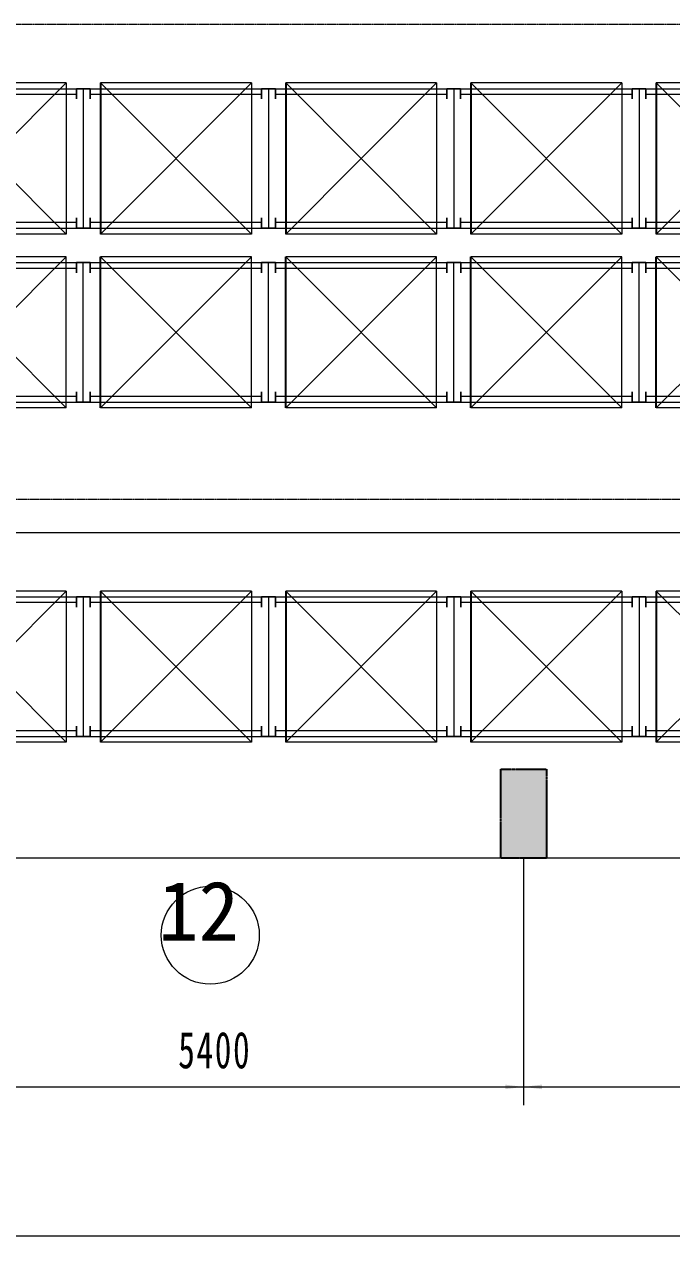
# Model space of a CAD drawing. Header units: millimetres. Extents: x -67280 to 67280, y -47520 to 47520.
# Drawn here: x 5799 to 11455, y -29434 to -18687 of the extents above; entities that cross this region are included whole.
import ezdxf

# ---------------------------------------------------------------- set-up
doc = ezdxf.new("R2010")
doc.units = ezdxf.units.MM
doc.linetypes.add('AD_LTYPE5 0 mm_1_1_1_1_1_1_1_1_1_1_1_1_1_1_1', pattern=[16, 13, -1, 1, -1])
doc.linetypes.add('点画线', pattern=[18, 12, -2, 2, -2])
doc.layers.get('0').update_dxf_attribs({"lineweight": 35})
for name, color, linetype, lineweight in [('ACADACAD05', 4, 'AD_LTYPE5 0 mm_1_1_1_1_1_1_1_1_1_1_1_1_1_1_1', 25), ('ACADloading', 57, 'Continuous', 18), ('ACADRackFrame', 5, 'Continuous', 18), ('ACAD细实线层', 3, 'Continuous', 18), ('中心线层', 1, '点画线', 18), ('尺寸线层', 4, 'Continuous', 18)]:
    doc.layers.add(name, color=color, linetype=linetype, lineweight=lineweight)
doc.styles.add('标准', font='', dxfattribs={"width": 0.667})
doc.styles.get('标准').set_extended_font_data('宋体')
doc.dimstyles.new('标准', dxfattribs={"dimscale": 160, "dimtxt": 2, "dimasz": 1, "dimexe": 1, "dimexo": 0, "dimgap": 1, "dimtad": 1, "dimdec": 1, "dimdsep": 46, "dimtxsty": '标准', "dimblk": '_CAXARROW', "dimcen": 0, "dimdle": 2, "dimaunit": 1, "dimadec": 0, "dimazin": 2, "dimtfac": 0.707107, "dimtdec": 3, "dimtmove": 0, "dimatfit": 3, "dimfxl": 0, "dimfrac": 2, "dimtolj": 1, "dimarcsym": 0})

# ---------------------------------------------------------------- blocks, each defined once
blk = doc.blocks.new('*X4')
at = {"layer": '尺寸线层', "linetype": 'Continuous', "lineweight": 18}
for points in [[(-55838, -29274), (-55678, -29294), (-55678, -29254)], [(22162, -29274), (22002, -29294), (22002, -29254)]]:
    blk.add_hatch(color=0, dxfattribs=at).paths.add_polyline_path(points, flags=0)
at = {"layer": '尺寸线层', "color": 0}
for p, q in [((-55838, -25972), (-55838, -29434)), ((22162, -25972), (22162, -29434))]:
    blk.add_line(p, q, dxfattribs=at)
at = {"layer": '尺寸线层', "color": 0, "linetype": 'Continuous', "lineweight": 18}
blk.add_line((22162, -29274), (-55838, -29274), dxfattribs=at)
at = {"layer": '尺寸线层', "color": 0, "insert": (-16838, -28954), "char_height": 320, "width": 1570.44, "attachment_point": 5, "line_spacing_factor": 1.15057, "style": '标准'}
blk.add_mtext('\\T1.1;78200', dxfattribs=at)
blk = doc.blocks.new('_CAXARROW')
blk.add_hatch(color=0).paths.add_polyline_path([(0, 0), (-1, 0.125), (-1, -0.125)], flags=0)
blk = doc.blocks.new('*X122')
at = {"layer": 'ACADloading', "color": 3, "linetype": 'Continuous', "lineweight": 18}
for p, q in [((1530, 0), (210, 0)), ((210, 0), (210, -1320)), ((210, 0), (210, -1320)), ((210, 0), (210, -1320)), ((210, 0), (210, -1320)), ((210, -1320), (210, 0)), ((210, -1320), (210, 0)), ((210, -1320), (210, 0)), ((210, -1320), (1530, 0)), ((1530, -1320), (210, 0)), ((1530, 0), (1530, -1320)), ((210, -820), (210, -1280)), ((210, -820), (210, -1280)), ((1530, -1320), (210, -1320)), ((1490, -1320), (250, -1320))]:
    blk.add_line(p, q, dxfattribs=at)
at = {"layer": 'ACADloading', "color": 3, "linetype": 'Continuous', "lineweight": 25}
blk.add_line((210, 0), (210, -1320), dxfattribs=at)
at = {"layer": 'ACADloading', "linetype": 'Continuous', "lineweight": 18}
for p, q in [((1530, 0), (250, 0)), ((1530, 0), (250, 0)), ((1530, 0), (250, 0)), ((1490, -1320), (250, -1320)), ((1490, -1320), (250, -1320))]:
    blk.add_line(p, q, dxfattribs=at)
at = {"layer": 'ACADloading', "color": 5, "linetype": 'Continuous', "lineweight": 18}
blk.add_line((1530, 0), (1530, -1320), dxfattribs=at)
blk.add_line((1530, 0), (1530, -1320), dxfattribs=at)
blk.add_line((1530, 0), (1530, -1320), dxfattribs=at)
blk.add_line((1530, 0), (1530, -1320), dxfattribs=at)
blk.add_line((1530, 0), (1530, -1320), dxfattribs=at)
blk.add_line((1530, 0), (1530, -1320), dxfattribs=at)
at = {"layer": 'ACADRackFrame', "linetype": 'Continuous', "lineweight": 18}
for p, q in [((120, -50), (1620, -50)), ((1620, -100), (120, -100)), ((1620, -1220), (120, -1220)), ((120, -1270), (1620, -1270))]:
    blk.add_line(p, q, dxfattribs=at)
for points in [[(120, -140), (120, -50), (0, -50), (0, -140)], [(60, -50), (60, -1270)], [(1620, -140), (1620, -50), (1740, -50), (1740, -140)], [(1680, -50), (1680, -1270)], [(120, -1180), (120, -1270), (0, -1270), (0, -1180)], [(1620, -1180), (1620, -1270), (1740, -1270), (1740, -1180)]]:
    blk.add_lwpolyline(points, dxfattribs=at)
blk = doc.blocks.new('*X149')
at = {"layer": 'ACADloading', "color": 3, "linetype": 'Continuous', "lineweight": 18}
for p, q in [((1530, 0), (210, 0)), ((210, 0), (210, -1320)), ((210, 0), (210, -1320)), ((210, 0), (210, -1320)), ((210, 0), (210, -1320)), ((210, -1320), (210, 0)), ((210, -1320), (210, 0)), ((210, -1320), (210, 0)), ((210, -1320), (1530, 0)), ((1530, -1320), (210, 0)), ((1530, 0), (1530, -1320)), ((210, -820), (210, -1280)), ((210, -820), (210, -1280)), ((1530, -1320), (210, -1320)), ((1490, -1320), (250, -1320))]:
    blk.add_line(p, q, dxfattribs=at)
at = {"layer": 'ACADloading', "color": 3, "linetype": 'Continuous', "lineweight": 25}
blk.add_line((210, 0), (210, -1320), dxfattribs=at)
at = {"layer": 'ACADloading', "linetype": 'Continuous', "lineweight": 18}
for p, q in [((1530, 0), (250, 0)), ((1530, 0), (250, 0)), ((1530, 0), (250, 0)), ((1490, -1320), (250, -1320)), ((1490, -1320), (250, -1320))]:
    blk.add_line(p, q, dxfattribs=at)
at = {"layer": 'ACADloading', "color": 5, "linetype": 'Continuous', "lineweight": 18}
blk.add_line((1530, 0), (1530, -1320), dxfattribs=at)
blk.add_line((1530, 0), (1530, -1320), dxfattribs=at)
blk.add_line((1530, 0), (1530, -1320), dxfattribs=at)
blk.add_line((1530, 0), (1530, -1320), dxfattribs=at)
blk.add_line((1530, 0), (1530, -1320), dxfattribs=at)
blk.add_line((1530, 0), (1530, -1320), dxfattribs=at)
at = {"layer": 'ACADRackFrame', "linetype": 'Continuous', "lineweight": 18}
for p, q in [((120, -50), (1620, -50)), ((1620, -100), (120, -100)), ((1620, -1220), (120, -1220)), ((120, -1270), (1620, -1270))]:
    blk.add_line(p, q, dxfattribs=at)
for points in [[(120, -140), (120, -50), (0, -50), (0, -140)], [(60, -50), (60, -1270)], [(1620, -140), (1620, -50), (1740, -50), (1740, -140)], [(1680, -50), (1680, -1270)], [(120, -1180), (120, -1270), (0, -1270), (0, -1180)], [(1620, -1180), (1620, -1270), (1740, -1270), (1740, -1180)]]:
    blk.add_lwpolyline(points, dxfattribs=at)
blk = doc.blocks.new('*X150')
at = {"layer": 'ACADloading', "color": 3, "linetype": 'Continuous', "lineweight": 18}
for p, q in [((1530, 0), (210, 0)), ((210, 0), (210, -1320)), ((210, 0), (210, -1320)), ((210, 0), (210, -1320)), ((210, 0), (210, -1320)), ((210, -1320), (210, 0)), ((210, -1320), (210, 0)), ((210, -1320), (210, 0)), ((210, -1320), (1530, 0)), ((1530, -1320), (210, 0)), ((1530, 0), (1530, -1320)), ((210, -820), (210, -1280)), ((210, -820), (210, -1280)), ((1530, -1320), (210, -1320)), ((1490, -1320), (250, -1320))]:
    blk.add_line(p, q, dxfattribs=at)
at = {"layer": 'ACADloading', "color": 3, "linetype": 'Continuous', "lineweight": 25}
blk.add_line((210, 0), (210, -1320), dxfattribs=at)
at = {"layer": 'ACADloading', "linetype": 'Continuous', "lineweight": 18}
for p, q in [((1530, 0), (250, 0)), ((1530, 0), (250, 0)), ((1530, 0), (250, 0)), ((1490, -1320), (250, -1320)), ((1490, -1320), (250, -1320))]:
    blk.add_line(p, q, dxfattribs=at)
at = {"layer": 'ACADloading', "color": 5, "linetype": 'Continuous', "lineweight": 18}
blk.add_line((1530, 0), (1530, -1320), dxfattribs=at)
blk.add_line((1530, 0), (1530, -1320), dxfattribs=at)
blk.add_line((1530, 0), (1530, -1320), dxfattribs=at)
blk.add_line((1530, 0), (1530, -1320), dxfattribs=at)
blk.add_line((1530, 0), (1530, -1320), dxfattribs=at)
blk.add_line((1530, 0), (1530, -1320), dxfattribs=at)
at = {"layer": 'ACADRackFrame', "linetype": 'Continuous', "lineweight": 18}
for p, q in [((120, -50), (1620, -50)), ((1620, -100), (120, -100)), ((1620, -1220), (120, -1220)), ((120, -1270), (1620, -1270))]:
    blk.add_line(p, q, dxfattribs=at)
for points in [[(120, -140), (120, -50), (0, -50), (0, -140)], [(60, -50), (60, -1270)], [(1620, -140), (1620, -50), (1740, -50), (1740, -140)], [(1680, -50), (1680, -1270)], [(120, -1180), (120, -1270), (0, -1270), (0, -1180)], [(1620, -1180), (1620, -1270), (1740, -1270), (1740, -1180)]]:
    blk.add_lwpolyline(points, dxfattribs=at)
blk = doc.blocks.new('*X151')
at = {"layer": 'ACADloading', "color": 3, "linetype": 'Continuous', "lineweight": 18}
for p, q in [((1530, 0), (210, 0)), ((210, 0), (210, -1320)), ((210, 0), (210, -1320)), ((210, 0), (210, -1320)), ((210, 0), (210, -1320)), ((210, -1320), (210, 0)), ((210, -1320), (210, 0)), ((210, -1320), (210, 0)), ((210, -1320), (1530, 0)), ((1530, -1320), (210, 0)), ((1530, 0), (1530, -1320)), ((210, -820), (210, -1280)), ((210, -820), (210, -1280)), ((1530, -1320), (210, -1320)), ((1490, -1320), (250, -1320))]:
    blk.add_line(p, q, dxfattribs=at)
at = {"layer": 'ACADloading', "color": 3, "linetype": 'Continuous', "lineweight": 25}
blk.add_line((210, 0), (210, -1320), dxfattribs=at)
at = {"layer": 'ACADloading', "linetype": 'Continuous', "lineweight": 18}
for p, q in [((1530, 0), (250, 0)), ((1530, 0), (250, 0)), ((1530, 0), (250, 0)), ((1490, -1320), (250, -1320)), ((1490, -1320), (250, -1320))]:
    blk.add_line(p, q, dxfattribs=at)
at = {"layer": 'ACADloading', "color": 5, "linetype": 'Continuous', "lineweight": 18}
blk.add_line((1530, 0), (1530, -1320), dxfattribs=at)
blk.add_line((1530, 0), (1530, -1320), dxfattribs=at)
blk.add_line((1530, 0), (1530, -1320), dxfattribs=at)
blk.add_line((1530, 0), (1530, -1320), dxfattribs=at)
blk.add_line((1530, 0), (1530, -1320), dxfattribs=at)
blk.add_line((1530, 0), (1530, -1320), dxfattribs=at)
at = {"layer": 'ACADRackFrame', "linetype": 'Continuous', "lineweight": 18}
for p, q in [((120, -50), (1620, -50)), ((1620, -100), (120, -100)), ((1620, -1220), (120, -1220)), ((120, -1270), (1620, -1270))]:
    blk.add_line(p, q, dxfattribs=at)
for points in [[(120, -140), (120, -50), (0, -50), (0, -140)], [(60, -50), (60, -1270)], [(1620, -140), (1620, -50), (1740, -50), (1740, -140)], [(1680, -50), (1680, -1270)], [(120, -1180), (120, -1270), (0, -1270), (0, -1180)], [(1620, -1180), (1620, -1270), (1740, -1270), (1740, -1180)]]:
    blk.add_lwpolyline(points, dxfattribs=at)
blk = doc.blocks.new('*X152')
at = {"layer": 'ACADloading', "color": 3, "linetype": 'Continuous', "lineweight": 18}
for p, q in [((1530, 0), (210, 0)), ((210, 0), (210, -1320)), ((210, 0), (210, -1320)), ((210, 0), (210, -1320)), ((210, 0), (210, -1320)), ((210, -1320), (210, 0)), ((210, -1320), (210, 0)), ((210, -1320), (210, 0)), ((210, -1320), (1530, 0)), ((1530, -1320), (210, 0)), ((1530, 0), (1530, -1320)), ((210, -820), (210, -1280)), ((210, -820), (210, -1280)), ((1530, -1320), (210, -1320)), ((1490, -1320), (250, -1320))]:
    blk.add_line(p, q, dxfattribs=at)
at = {"layer": 'ACADloading', "color": 3, "linetype": 'Continuous', "lineweight": 25}
blk.add_line((210, 0), (210, -1320), dxfattribs=at)
at = {"layer": 'ACADloading', "linetype": 'Continuous', "lineweight": 18}
for p, q in [((1530, 0), (250, 0)), ((1530, 0), (250, 0)), ((1530, 0), (250, 0)), ((1490, -1320), (250, -1320)), ((1490, -1320), (250, -1320))]:
    blk.add_line(p, q, dxfattribs=at)
at = {"layer": 'ACADloading', "color": 5, "linetype": 'Continuous', "lineweight": 18}
blk.add_line((1530, 0), (1530, -1320), dxfattribs=at)
blk.add_line((1530, 0), (1530, -1320), dxfattribs=at)
blk.add_line((1530, 0), (1530, -1320), dxfattribs=at)
blk.add_line((1530, 0), (1530, -1320), dxfattribs=at)
blk.add_line((1530, 0), (1530, -1320), dxfattribs=at)
blk.add_line((1530, 0), (1530, -1320), dxfattribs=at)
at = {"layer": 'ACADRackFrame', "linetype": 'Continuous', "lineweight": 18}
for p, q in [((120, -50), (1620, -50)), ((1620, -100), (120, -100)), ((1620, -1220), (120, -1220)), ((120, -1270), (1620, -1270))]:
    blk.add_line(p, q, dxfattribs=at)
for points in [[(120, -140), (120, -50), (0, -50), (0, -140)], [(60, -50), (60, -1270)], [(1620, -140), (1620, -50), (1740, -50), (1740, -140)], [(1680, -50), (1680, -1270)], [(120, -1180), (120, -1270), (0, -1270), (0, -1180)], [(1620, -1180), (1620, -1270), (1740, -1270), (1740, -1180)]]:
    blk.add_lwpolyline(points, dxfattribs=at)
blk = doc.blocks.new('*X182')
at = {"layer": 'ACADloading', "color": 3, "linetype": 'Continuous', "lineweight": 18}
for p, q in [((210, 0), (210, 1320)), ((210, 0), (210, 1320)), ((210, 0), (210, 1320)), ((210, 0), (210, 1320)), ((210, 1320), (210, 0)), ((210, 1320), (210, 0)), ((1530, 1320), (210, 1320)), ((210, 1320), (210, 0)), ((210, 1320), (1530, 0)), ((1530, 1320), (210, 0)), ((1490, 1320), (250, 1320)), ((1530, 0), (1530, 1320)), ((210, 820), (210, 1280)), ((210, 820), (210, 1280)), ((1530, 0), (210, 0))]:
    blk.add_line(p, q, dxfattribs=at)
at = {"layer": 'ACADloading', "color": 3, "linetype": 'Continuous', "lineweight": 25}
blk.add_line((210, 0), (210, 1320), dxfattribs=at)
at = {"layer": 'ACADloading', "linetype": 'Continuous', "lineweight": 18}
for p, q in [((1490, 1320), (250, 1320)), ((1490, 1320), (250, 1320)), ((1530, 0), (250, 0)), ((1530, 0), (250, 0)), ((1530, 0), (250, 0))]:
    blk.add_line(p, q, dxfattribs=at)
at = {"layer": 'ACADloading', "color": 5, "linetype": 'Continuous', "lineweight": 18}
blk.add_line((1530, 0), (1530, 1320), dxfattribs=at)
blk.add_line((1530, 0), (1530, 1320), dxfattribs=at)
blk.add_line((1530, 0), (1530, 1320), dxfattribs=at)
blk.add_line((1530, 0), (1530, 1320), dxfattribs=at)
blk.add_line((1530, 0), (1530, 1320), dxfattribs=at)
blk.add_line((1530, 0), (1530, 1320), dxfattribs=at)
at = {"layer": 'ACADRackFrame', "linetype": 'Continuous', "lineweight": 18}
for p, q in [((120, 1270), (1620, 1270)), ((1620, 1220), (120, 1220)), ((1620, 100), (120, 100)), ((120, 50), (1620, 50))]:
    blk.add_line(p, q, dxfattribs=at)
for points in [[(120, 1180), (120, 1270), (0, 1270), (0, 1180)], [(60, 50), (60, 1270)], [(1620, 1180), (1620, 1270), (1740, 1270), (1740, 1180)], [(1680, 50), (1680, 1270)], [(120, 140), (120, 50), (0, 50), (0, 140)], [(1620, 140), (1620, 50), (1740, 50), (1740, 140)]]:
    blk.add_lwpolyline(points, dxfattribs=at)
blk = doc.blocks.new('*X185')
at = {"layer": 'ACADloading', "color": 3, "linetype": 'Continuous', "lineweight": 18}
for p, q in [((210, 0), (210, 1320)), ((210, 0), (210, 1320)), ((210, 0), (210, 1320)), ((210, 0), (210, 1320)), ((210, 1320), (210, 0)), ((210, 1320), (210, 0)), ((1530, 1320), (210, 1320)), ((210, 1320), (210, 0)), ((210, 1320), (1530, 0)), ((1530, 1320), (210, 0)), ((1490, 1320), (250, 1320)), ((1530, 0), (1530, 1320)), ((210, 820), (210, 1280)), ((210, 820), (210, 1280)), ((1530, 0), (210, 0))]:
    blk.add_line(p, q, dxfattribs=at)
at = {"layer": 'ACADloading', "color": 3, "linetype": 'Continuous', "lineweight": 25}
blk.add_line((210, 0), (210, 1320), dxfattribs=at)
at = {"layer": 'ACADloading', "linetype": 'Continuous', "lineweight": 18}
for p, q in [((1490, 1320), (250, 1320)), ((1490, 1320), (250, 1320)), ((1530, 0), (250, 0)), ((1530, 0), (250, 0)), ((1530, 0), (250, 0))]:
    blk.add_line(p, q, dxfattribs=at)
at = {"layer": 'ACADloading', "color": 5, "linetype": 'Continuous', "lineweight": 18}
blk.add_line((1530, 0), (1530, 1320), dxfattribs=at)
blk.add_line((1530, 0), (1530, 1320), dxfattribs=at)
blk.add_line((1530, 0), (1530, 1320), dxfattribs=at)
blk.add_line((1530, 0), (1530, 1320), dxfattribs=at)
blk.add_line((1530, 0), (1530, 1320), dxfattribs=at)
blk.add_line((1530, 0), (1530, 1320), dxfattribs=at)
at = {"layer": 'ACADRackFrame', "linetype": 'Continuous', "lineweight": 18}
for p, q in [((120, 1270), (1620, 1270)), ((1620, 1220), (120, 1220)), ((1620, 100), (120, 100)), ((120, 50), (1620, 50))]:
    blk.add_line(p, q, dxfattribs=at)
for points in [[(120, 1180), (120, 1270), (0, 1270), (0, 1180)], [(60, 50), (60, 1270)], [(1620, 1180), (1620, 1270), (1740, 1270), (1740, 1180)], [(1680, 50), (1680, 1270)], [(120, 140), (120, 50), (0, 50), (0, 140)], [(1620, 140), (1620, 50), (1740, 50), (1740, 140)]]:
    blk.add_lwpolyline(points, dxfattribs=at)
blk = doc.blocks.new('*X186')
at = {"layer": 'ACADloading', "color": 3, "linetype": 'Continuous', "lineweight": 18}
for p, q in [((210, 0), (210, 1320)), ((210, 0), (210, 1320)), ((210, 0), (210, 1320)), ((210, 0), (210, 1320)), ((210, 1320), (210, 0)), ((210, 1320), (210, 0)), ((1530, 1320), (210, 1320)), ((210, 1320), (210, 0)), ((210, 1320), (1530, 0)), ((1530, 1320), (210, 0)), ((1490, 1320), (250, 1320)), ((1530, 0), (1530, 1320)), ((210, 820), (210, 1280)), ((210, 820), (210, 1280)), ((1530, 0), (210, 0))]:
    blk.add_line(p, q, dxfattribs=at)
at = {"layer": 'ACADloading', "color": 3, "linetype": 'Continuous', "lineweight": 25}
blk.add_line((210, 0), (210, 1320), dxfattribs=at)
at = {"layer": 'ACADloading', "linetype": 'Continuous', "lineweight": 18}
for p, q in [((1490, 1320), (250, 1320)), ((1490, 1320), (250, 1320)), ((1530, 0), (250, 0)), ((1530, 0), (250, 0)), ((1530, 0), (250, 0))]:
    blk.add_line(p, q, dxfattribs=at)
at = {"layer": 'ACADloading', "color": 5, "linetype": 'Continuous', "lineweight": 18}
blk.add_line((1530, 0), (1530, 1320), dxfattribs=at)
blk.add_line((1530, 0), (1530, 1320), dxfattribs=at)
blk.add_line((1530, 0), (1530, 1320), dxfattribs=at)
blk.add_line((1530, 0), (1530, 1320), dxfattribs=at)
blk.add_line((1530, 0), (1530, 1320), dxfattribs=at)
blk.add_line((1530, 0), (1530, 1320), dxfattribs=at)
at = {"layer": 'ACADRackFrame', "linetype": 'Continuous', "lineweight": 18}
for p, q in [((120, 1270), (1620, 1270)), ((1620, 1220), (120, 1220)), ((1620, 100), (120, 100)), ((120, 50), (1620, 50))]:
    blk.add_line(p, q, dxfattribs=at)
for points in [[(120, 1180), (120, 1270), (0, 1270), (0, 1180)], [(60, 50), (60, 1270)], [(1620, 1180), (1620, 1270), (1740, 1270), (1740, 1180)], [(1680, 50), (1680, 1270)], [(120, 140), (120, 50), (0, 50), (0, 140)], [(1620, 140), (1620, 50), (1740, 50), (1740, 140)]]:
    blk.add_lwpolyline(points, dxfattribs=at)
blk = doc.blocks.new('*X187')
at = {"layer": 'ACADloading', "color": 3, "linetype": 'Continuous', "lineweight": 18}
for p, q in [((210, 0), (210, 1320)), ((210, 0), (210, 1320)), ((210, 0), (210, 1320)), ((210, 0), (210, 1320)), ((210, 1320), (210, 0)), ((210, 1320), (210, 0)), ((1530, 1320), (210, 1320)), ((210, 1320), (210, 0)), ((210, 1320), (1530, 0)), ((1530, 1320), (210, 0)), ((1490, 1320), (250, 1320)), ((1530, 0), (1530, 1320)), ((210, 820), (210, 1280)), ((210, 820), (210, 1280)), ((1530, 0), (210, 0))]:
    blk.add_line(p, q, dxfattribs=at)
at = {"layer": 'ACADloading', "color": 3, "linetype": 'Continuous', "lineweight": 25}
blk.add_line((210, 0), (210, 1320), dxfattribs=at)
at = {"layer": 'ACADloading', "linetype": 'Continuous', "lineweight": 18}
for p, q in [((1490, 1320), (250, 1320)), ((1490, 1320), (250, 1320)), ((1530, 0), (250, 0)), ((1530, 0), (250, 0)), ((1530, 0), (250, 0))]:
    blk.add_line(p, q, dxfattribs=at)
at = {"layer": 'ACADloading', "color": 5, "linetype": 'Continuous', "lineweight": 18}
blk.add_line((1530, 0), (1530, 1320), dxfattribs=at)
blk.add_line((1530, 0), (1530, 1320), dxfattribs=at)
blk.add_line((1530, 0), (1530, 1320), dxfattribs=at)
blk.add_line((1530, 0), (1530, 1320), dxfattribs=at)
blk.add_line((1530, 0), (1530, 1320), dxfattribs=at)
blk.add_line((1530, 0), (1530, 1320), dxfattribs=at)
at = {"layer": 'ACADRackFrame', "linetype": 'Continuous', "lineweight": 18}
for p, q in [((120, 1270), (1620, 1270)), ((1620, 1220), (120, 1220)), ((1620, 100), (120, 100)), ((120, 50), (1620, 50))]:
    blk.add_line(p, q, dxfattribs=at)
for points in [[(120, 1180), (120, 1270), (0, 1270), (0, 1180)], [(60, 50), (60, 1270)], [(1620, 1180), (1620, 1270), (1740, 1270), (1740, 1180)], [(1680, 50), (1680, 1270)], [(120, 140), (120, 50), (0, 50), (0, 140)], [(1620, 140), (1620, 50), (1740, 50), (1740, 140)]]:
    blk.add_lwpolyline(points, dxfattribs=at)
blk = doc.blocks.new('*X188')
at = {"layer": 'ACADloading', "color": 3, "linetype": 'Continuous', "lineweight": 18}
for p, q in [((210, 0), (210, 1320)), ((210, 0), (210, 1320)), ((210, 0), (210, 1320)), ((210, 0), (210, 1320)), ((210, 1320), (210, 0)), ((210, 1320), (210, 0)), ((1530, 1320), (210, 1320)), ((210, 1320), (210, 0)), ((210, 1320), (1530, 0)), ((1530, 1320), (210, 0)), ((1490, 1320), (250, 1320)), ((1530, 0), (1530, 1320)), ((210, 820), (210, 1280)), ((210, 820), (210, 1280)), ((1530, 0), (210, 0))]:
    blk.add_line(p, q, dxfattribs=at)
at = {"layer": 'ACADloading', "color": 3, "linetype": 'Continuous', "lineweight": 25}
blk.add_line((210, 0), (210, 1320), dxfattribs=at)
at = {"layer": 'ACADloading', "linetype": 'Continuous', "lineweight": 18}
for p, q in [((1490, 1320), (250, 1320)), ((1490, 1320), (250, 1320)), ((1530, 0), (250, 0)), ((1530, 0), (250, 0)), ((1530, 0), (250, 0))]:
    blk.add_line(p, q, dxfattribs=at)
at = {"layer": 'ACADloading', "color": 5, "linetype": 'Continuous', "lineweight": 18}
blk.add_line((1530, 0), (1530, 1320), dxfattribs=at)
blk.add_line((1530, 0), (1530, 1320), dxfattribs=at)
blk.add_line((1530, 0), (1530, 1320), dxfattribs=at)
blk.add_line((1530, 0), (1530, 1320), dxfattribs=at)
blk.add_line((1530, 0), (1530, 1320), dxfattribs=at)
blk.add_line((1530, 0), (1530, 1320), dxfattribs=at)
at = {"layer": 'ACADRackFrame', "linetype": 'Continuous', "lineweight": 18}
for p, q in [((120, 1270), (1620, 1270)), ((1620, 1220), (120, 1220)), ((1620, 100), (120, 100)), ((120, 50), (1620, 50))]:
    blk.add_line(p, q, dxfattribs=at)
for points in [[(120, 1180), (120, 1270), (0, 1270), (0, 1180)], [(60, 50), (60, 1270)], [(1620, 1180), (1620, 1270), (1740, 1270), (1740, 1180)], [(1680, 50), (1680, 1270)], [(120, 140), (120, 50), (0, 50), (0, 140)], [(1620, 140), (1620, 50), (1740, 50), (1740, 140)]]:
    blk.add_lwpolyline(points, dxfattribs=at)
blk = doc.blocks.new('*X255')
at = {"layer": 'ACADloading', "color": 3, "linetype": 'Continuous', "lineweight": 18}
for p, q in [((1530, 0), (210, 0)), ((210, 0), (210, -1320)), ((210, 0), (210, -1320)), ((210, 0), (210, -1320)), ((210, 0), (210, -1320)), ((210, -1320), (210, 0)), ((210, -1320), (210, 0)), ((210, -1320), (210, 0)), ((210, -1320), (1530, 0)), ((1530, -1320), (210, 0)), ((1530, 0), (1530, -1320)), ((210, -820), (210, -1280)), ((210, -820), (210, -1280)), ((1530, -1320), (210, -1320)), ((1490, -1320), (250, -1320))]:
    blk.add_line(p, q, dxfattribs=at)
at = {"layer": 'ACADloading', "color": 3, "linetype": 'Continuous', "lineweight": 25}
blk.add_line((210, 0), (210, -1320), dxfattribs=at)
at = {"layer": 'ACADloading', "linetype": 'Continuous', "lineweight": 18}
for p, q in [((1530, 0), (250, 0)), ((1530, 0), (250, 0)), ((1530, 0), (250, 0)), ((1490, -1320), (250, -1320)), ((1490, -1320), (250, -1320))]:
    blk.add_line(p, q, dxfattribs=at)
at = {"layer": 'ACADloading', "color": 5, "linetype": 'Continuous', "lineweight": 18}
blk.add_line((1530, 0), (1530, -1320), dxfattribs=at)
blk.add_line((1530, 0), (1530, -1320), dxfattribs=at)
blk.add_line((1530, 0), (1530, -1320), dxfattribs=at)
blk.add_line((1530, 0), (1530, -1320), dxfattribs=at)
blk.add_line((1530, 0), (1530, -1320), dxfattribs=at)
blk.add_line((1530, 0), (1530, -1320), dxfattribs=at)
at = {"layer": 'ACADRackFrame', "linetype": 'Continuous', "lineweight": 18}
for p, q in [((120, -50), (1620, -50)), ((1620, -100), (120, -100)), ((1620, -1220), (120, -1220)), ((120, -1270), (1620, -1270))]:
    blk.add_line(p, q, dxfattribs=at)
for points in [[(120, -140), (120, -50), (0, -50), (0, -140)], [(60, -50), (60, -1270)], [(1620, -140), (1620, -50), (1740, -50), (1740, -140)], [(1680, -50), (1680, -1270)], [(120, -1180), (120, -1270), (0, -1270), (0, -1180)], [(1620, -1180), (1620, -1270), (1740, -1270), (1740, -1180)]]:
    blk.add_lwpolyline(points, dxfattribs=at)
blk = doc.blocks.new('*X258')
at = {"layer": 'ACADloading', "color": 3, "linetype": 'Continuous', "lineweight": 18}
for p, q in [((1530, 0), (210, 0)), ((210, 0), (210, -1320)), ((210, 0), (210, -1320)), ((210, 0), (210, -1320)), ((210, 0), (210, -1320)), ((210, -1320), (210, 0)), ((210, -1320), (210, 0)), ((210, -1320), (210, 0)), ((210, -1320), (1530, 0)), ((1530, -1320), (210, 0)), ((1530, 0), (1530, -1320)), ((210, -820), (210, -1280)), ((210, -820), (210, -1280)), ((1530, -1320), (210, -1320)), ((1490, -1320), (250, -1320))]:
    blk.add_line(p, q, dxfattribs=at)
at = {"layer": 'ACADloading', "color": 3, "linetype": 'Continuous', "lineweight": 25}
blk.add_line((210, 0), (210, -1320), dxfattribs=at)
at = {"layer": 'ACADloading', "linetype": 'Continuous', "lineweight": 18}
for p, q in [((1530, 0), (250, 0)), ((1530, 0), (250, 0)), ((1530, 0), (250, 0)), ((1490, -1320), (250, -1320)), ((1490, -1320), (250, -1320))]:
    blk.add_line(p, q, dxfattribs=at)
at = {"layer": 'ACADloading', "color": 5, "linetype": 'Continuous', "lineweight": 18}
blk.add_line((1530, 0), (1530, -1320), dxfattribs=at)
blk.add_line((1530, 0), (1530, -1320), dxfattribs=at)
blk.add_line((1530, 0), (1530, -1320), dxfattribs=at)
blk.add_line((1530, 0), (1530, -1320), dxfattribs=at)
blk.add_line((1530, 0), (1530, -1320), dxfattribs=at)
blk.add_line((1530, 0), (1530, -1320), dxfattribs=at)
at = {"layer": 'ACADRackFrame', "linetype": 'Continuous', "lineweight": 18}
for p, q in [((120, -50), (1620, -50)), ((1620, -100), (120, -100)), ((1620, -1220), (120, -1220)), ((120, -1270), (1620, -1270))]:
    blk.add_line(p, q, dxfattribs=at)
for points in [[(120, -140), (120, -50), (0, -50), (0, -140)], [(60, -50), (60, -1270)], [(1620, -140), (1620, -50), (1740, -50), (1740, -140)], [(1680, -50), (1680, -1270)], [(120, -1180), (120, -1270), (0, -1270), (0, -1180)], [(1620, -1180), (1620, -1270), (1740, -1270), (1740, -1180)]]:
    blk.add_lwpolyline(points, dxfattribs=at)
blk = doc.blocks.new('*X259')
at = {"layer": 'ACADloading', "color": 3, "linetype": 'Continuous', "lineweight": 18}
for p, q in [((1530, 0), (210, 0)), ((210, 0), (210, -1320)), ((210, 0), (210, -1320)), ((210, 0), (210, -1320)), ((210, 0), (210, -1320)), ((210, -1320), (210, 0)), ((210, -1320), (210, 0)), ((210, -1320), (210, 0)), ((210, -1320), (1530, 0)), ((1530, -1320), (210, 0)), ((1530, 0), (1530, -1320)), ((210, -820), (210, -1280)), ((210, -820), (210, -1280)), ((1530, -1320), (210, -1320)), ((1490, -1320), (250, -1320))]:
    blk.add_line(p, q, dxfattribs=at)
at = {"layer": 'ACADloading', "color": 3, "linetype": 'Continuous', "lineweight": 25}
blk.add_line((210, 0), (210, -1320), dxfattribs=at)
at = {"layer": 'ACADloading', "linetype": 'Continuous', "lineweight": 18}
for p, q in [((1530, 0), (250, 0)), ((1530, 0), (250, 0)), ((1530, 0), (250, 0)), ((1490, -1320), (250, -1320)), ((1490, -1320), (250, -1320))]:
    blk.add_line(p, q, dxfattribs=at)
at = {"layer": 'ACADloading', "color": 5, "linetype": 'Continuous', "lineweight": 18}
blk.add_line((1530, 0), (1530, -1320), dxfattribs=at)
blk.add_line((1530, 0), (1530, -1320), dxfattribs=at)
blk.add_line((1530, 0), (1530, -1320), dxfattribs=at)
blk.add_line((1530, 0), (1530, -1320), dxfattribs=at)
blk.add_line((1530, 0), (1530, -1320), dxfattribs=at)
blk.add_line((1530, 0), (1530, -1320), dxfattribs=at)
at = {"layer": 'ACADRackFrame', "linetype": 'Continuous', "lineweight": 18}
for p, q in [((120, -50), (1620, -50)), ((1620, -100), (120, -100)), ((1620, -1220), (120, -1220)), ((120, -1270), (1620, -1270))]:
    blk.add_line(p, q, dxfattribs=at)
for points in [[(120, -140), (120, -50), (0, -50), (0, -140)], [(60, -50), (60, -1270)], [(1620, -140), (1620, -50), (1740, -50), (1740, -140)], [(1680, -50), (1680, -1270)], [(120, -1180), (120, -1270), (0, -1270), (0, -1180)], [(1620, -1180), (1620, -1270), (1740, -1270), (1740, -1180)]]:
    blk.add_lwpolyline(points, dxfattribs=at)
blk = doc.blocks.new('*X260')
at = {"layer": 'ACADloading', "color": 3, "linetype": 'Continuous', "lineweight": 18}
for p, q in [((1530, 0), (210, 0)), ((210, 0), (210, -1320)), ((210, 0), (210, -1320)), ((210, 0), (210, -1320)), ((210, 0), (210, -1320)), ((210, -1320), (210, 0)), ((210, -1320), (210, 0)), ((210, -1320), (210, 0)), ((210, -1320), (1530, 0)), ((1530, -1320), (210, 0)), ((1530, 0), (1530, -1320)), ((210, -820), (210, -1280)), ((210, -820), (210, -1280)), ((1530, -1320), (210, -1320)), ((1490, -1320), (250, -1320))]:
    blk.add_line(p, q, dxfattribs=at)
at = {"layer": 'ACADloading', "color": 3, "linetype": 'Continuous', "lineweight": 25}
blk.add_line((210, 0), (210, -1320), dxfattribs=at)
at = {"layer": 'ACADloading', "linetype": 'Continuous', "lineweight": 18}
for p, q in [((1530, 0), (250, 0)), ((1530, 0), (250, 0)), ((1530, 0), (250, 0)), ((1490, -1320), (250, -1320)), ((1490, -1320), (250, -1320))]:
    blk.add_line(p, q, dxfattribs=at)
at = {"layer": 'ACADloading', "color": 5, "linetype": 'Continuous', "lineweight": 18}
blk.add_line((1530, 0), (1530, -1320), dxfattribs=at)
blk.add_line((1530, 0), (1530, -1320), dxfattribs=at)
blk.add_line((1530, 0), (1530, -1320), dxfattribs=at)
blk.add_line((1530, 0), (1530, -1320), dxfattribs=at)
blk.add_line((1530, 0), (1530, -1320), dxfattribs=at)
blk.add_line((1530, 0), (1530, -1320), dxfattribs=at)
at = {"layer": 'ACADRackFrame', "linetype": 'Continuous', "lineweight": 18}
for p, q in [((120, -50), (1620, -50)), ((1620, -100), (120, -100)), ((1620, -1220), (120, -1220)), ((120, -1270), (1620, -1270))]:
    blk.add_line(p, q, dxfattribs=at)
for points in [[(120, -140), (120, -50), (0, -50), (0, -140)], [(60, -50), (60, -1270)], [(1620, -140), (1620, -50), (1740, -50), (1740, -140)], [(1680, -50), (1680, -1270)], [(120, -1180), (120, -1270), (0, -1270), (0, -1180)], [(1620, -1180), (1620, -1270), (1740, -1270), (1740, -1180)]]:
    blk.add_lwpolyline(points, dxfattribs=at)
blk = doc.blocks.new('*X261')
at = {"layer": 'ACADloading', "color": 3, "linetype": 'Continuous', "lineweight": 18}
for p, q in [((1530, 0), (210, 0)), ((210, 0), (210, -1320)), ((210, 0), (210, -1320)), ((210, 0), (210, -1320)), ((210, 0), (210, -1320)), ((210, -1320), (210, 0)), ((210, -1320), (210, 0)), ((210, -1320), (210, 0)), ((210, -1320), (1530, 0)), ((1530, -1320), (210, 0)), ((1530, 0), (1530, -1320)), ((210, -820), (210, -1280)), ((210, -820), (210, -1280)), ((1530, -1320), (210, -1320)), ((1490, -1320), (250, -1320))]:
    blk.add_line(p, q, dxfattribs=at)
at = {"layer": 'ACADloading', "color": 3, "linetype": 'Continuous', "lineweight": 25}
blk.add_line((210, 0), (210, -1320), dxfattribs=at)
at = {"layer": 'ACADloading', "linetype": 'Continuous', "lineweight": 18}
for p, q in [((1530, 0), (250, 0)), ((1530, 0), (250, 0)), ((1530, 0), (250, 0)), ((1490, -1320), (250, -1320)), ((1490, -1320), (250, -1320))]:
    blk.add_line(p, q, dxfattribs=at)
at = {"layer": 'ACADloading', "color": 5, "linetype": 'Continuous', "lineweight": 18}
blk.add_line((1530, 0), (1530, -1320), dxfattribs=at)
blk.add_line((1530, 0), (1530, -1320), dxfattribs=at)
blk.add_line((1530, 0), (1530, -1320), dxfattribs=at)
blk.add_line((1530, 0), (1530, -1320), dxfattribs=at)
blk.add_line((1530, 0), (1530, -1320), dxfattribs=at)
blk.add_line((1530, 0), (1530, -1320), dxfattribs=at)
at = {"layer": 'ACADRackFrame', "linetype": 'Continuous', "lineweight": 18}
for p, q in [((120, -50), (1620, -50)), ((1620, -100), (120, -100)), ((1620, -1220), (120, -1220)), ((120, -1270), (1620, -1270))]:
    blk.add_line(p, q, dxfattribs=at)
for points in [[(120, -140), (120, -50), (0, -50), (0, -140)], [(60, -50), (60, -1270)], [(1620, -140), (1620, -50), (1740, -50), (1740, -140)], [(1680, -50), (1680, -1270)], [(120, -1180), (120, -1270), (0, -1270), (0, -1180)], [(1620, -1180), (1620, -1270), (1740, -1270), (1740, -1180)]]:
    blk.add_lwpolyline(points, dxfattribs=at)
blk = doc.blocks.new('*X218')
at = {"layer": 'ACAD细实线层', "linetype": 'Continuous', "lineweight": 18}
for name, p in [('*X261', (17760, -735)), ('*X260', (19380, -735)), ('*X259', (21000, -735)), ('*X258', (22620, -735)), ('*X255', (24240, -735))]:
    blk.add_blockref(name, p, dxfattribs=at)
blk = doc.blocks.new('*X469')
at = {"layer": '尺寸线层', "linetype": 'Continuous', "lineweight": 18}
for points in [[(4762, -27970), (4922, -27950), (4922, -27990)], [(10162, -27970), (10002, -27950), (10002, -27990)]]:
    blk.add_hatch(color=0, dxfattribs=at).paths.add_polyline_path(points, flags=0)
at = {"layer": '尺寸线层', "color": 0}
for p, q in [((4762, -25972), (4762, -28130)), ((10162, -25972), (10162, -28130))]:
    blk.add_line(p, q, dxfattribs=at)
at = {"layer": '尺寸线层', "color": 0, "linetype": 'Continuous', "lineweight": 18}
blk.add_line((4762, -27970), (10162, -27970), dxfattribs=at)
at = {"layer": '尺寸线层', "color": 0, "insert": (7462, -27650), "char_height": 320, "width": 1238.9, "attachment_point": 5, "line_spacing_factor": 1.15057, "style": '标准'}
blk.add_mtext('\\T1.1;5400', dxfattribs=at)
blk = doc.blocks.new('*X471')
at = {"layer": '尺寸线层', "linetype": 'Continuous', "lineweight": 18}
for points in [[(10162, -27970), (10322, -27950), (10322, -27990)], [(16162, -27970), (16002, -27950), (16002, -27990)]]:
    blk.add_hatch(color=0, dxfattribs=at).paths.add_polyline_path(points, flags=0)
at = {"layer": '尺寸线层', "color": 0}
for p, q in [((10162, -25972), (10162, -28130)), ((16162, -25972), (16162, -28130))]:
    blk.add_line(p, q, dxfattribs=at)
at = {"layer": '尺寸线层', "color": 0, "linetype": 'Continuous', "lineweight": 18}
blk.add_line((10162, -27970), (16162, -27970), dxfattribs=at)
at = {"layer": '尺寸线层', "color": 0, "insert": (13162, -27650), "char_height": 320, "width": 1246.02, "attachment_point": 5, "line_spacing_factor": 1.15057, "style": '标准'}
blk.add_mtext('\\T1.1;6000', dxfattribs=at)
blk = doc.blocks.new('*X483')
at = {"layer": '尺寸线层'}
h = blk.add_hatch(color=256, dxfattribs=at)
h.paths.add_polyline_path([(-200, 780), (-200, 316), (-200, 0), (0, 0), (0, 780)], flags=0)
h.paths.add_polyline_path([(0, 780), (0, 331), (0, 0), (200, 0), (200, 780)], flags=0)
at = {"layer": 'ACADACAD05', "linetype": 'AD_LTYPE5 0 mm_1_1_1_1_1_1_1_1_1_1_1_1_1_1_1', "lineweight": 25}
for p, q in [((-200, 0), (-200, 780)), ((-200, 780), (200, 780)), ((200, 780), (200, 0)), ((200, 0), (-200, 0))]:
    blk.add_line(p, q, dxfattribs=at)

msp = doc.modelspace()

# ---------------------------------------------------------------- linework, layer by layer
at = {"layer": '中心线层'}
for p, q in [((16032.015, -18687.309), (-46007.985, -18687.309)), ((16027.386, -22837.309), (-46125.8, -22837.309)), ((16027.386, -22837.309), (-46125.799, -22837.309)), ((16032.015, -23127.309), (-46007.985, -23127.309))]:
    msp.add_line(p, q, dxfattribs=at)
at = {"layer": '中心线层', "linetype": '点画线', "lineweight": 18}
for p, q in [((16032.015, -18687.309), (-46007.985, -18687.309)), ((18492.016, -23127.309), (-46007.985, -23127.309))]:
    msp.add_line(p, q, dxfattribs=at)
at = {"layer": '尺寸线层'}
msp.add_line((22162.031, -25972.309), (-56303.389, -25972.309), dxfattribs=at)
msp.add_circle((7423.137, -26644.48), 428.432, dxfattribs=at)

# ---------------------------------------------------------------- block references
at = {"layer": 'ACAD细实线层', "linetype": 'Continuous', "lineweight": 18}
for name, p in [('*X188', (4632.037, -22037.309)), ('*X187', (6252.037, -22037.309)), ('*X186', (7872.037, -22037.309)), ('*X185', (9492.037, -22037.309)), ('*X182', (11112.037, -22037.309)), ('*X152', (4632.037, -23637.309)), ('*X151', (6252.037, -23637.309)), ('*X150', (7872.037, -23637.309)), ('*X149', (9492.037, -23637.309)), ('*X122', (11112.037, -23637.309))]:
    msp.add_blockref(name, p, dxfattribs=at)
at = {"layer": '尺寸线层'}
for name, p in [('*X218', (-13127.98, -18462.309)), ('*X483', (10162.031, -25972.309))]:
    msp.add_blockref(name, p, dxfattribs=at)

# ---------------------------------------------------------------- texts
at = {"layer": '尺寸线层', "insert": (6966.788, -26172.299), "char_height": 519.63, "width": 796.84267, "attachment_point": 1, "line_spacing_factor": 1.15057}
msp.add_mtext('\\T1.001;12', dxfattribs=at)

# ---------------------------------------------------------------- dimensions: what is measured, and where the dimension line sits
at = {"layer": '尺寸线层'}
dim = msp.add_linear_dim(base=(-55837.969, -29273.776), p1=(22162.031, -25972.309), p2=(-55837.969, -25972.309), text='78200', dimstyle='标准', override={"dimsah": 1, "dimtfill": 1}, dxfattribs=at)
dim.commit()
dim.dimension.update_dxf_attribs({"geometry": '*X4', "text_midpoint": (-16837.969, -29273.776)})
dim = msp.add_linear_dim(base=(10162.031, -27970.066), p1=(4762.031, -25972.309), p2=(10162.031, -25972.309), dimstyle='标准', override={"dimsah": 1, "dimtfill": 1, "dimtzin": 8}, dxfattribs=at)
dim.commit()
dim.dimension.update_dxf_attribs({"geometry": '*X469', "text_midpoint": (7462.031, -27970.066)})
dim = msp.add_linear_dim(base=(16162.031, -27970.066), p1=(10162.031, -25972.309), p2=(16162.031, -25972.309), angle=0, dimstyle='标准', override={"dimsah": 1, "dimtfill": 1, "dimtzin": 8}, dxfattribs=at)
dim.commit()
dim.dimension.update_dxf_attribs({"geometry": '*X471', "text_midpoint": (13162.031, -27970.066)})

doc.saveas('drawing.dxf')
